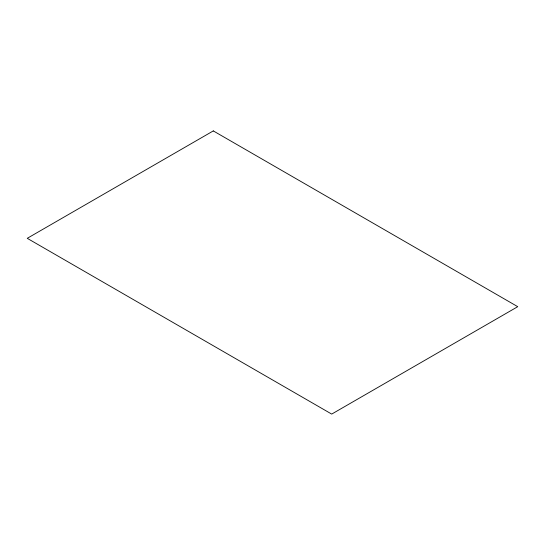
<?xml version="1.0" encoding="UTF-8"?>
<svg xmlns="http://www.w3.org/2000/svg" width="545" height="545" viewBox="0 0 545 545"><rect width="100%" height="100%" fill="white"/><g stroke="black" fill="none" stroke-linecap="round" stroke-linejoin="round"><path stroke-width="0.82" d="M213.299 130.909L27.25 238.322L331.701 414.091L517.75 306.678L213.299 130.909"/></g></svg>
